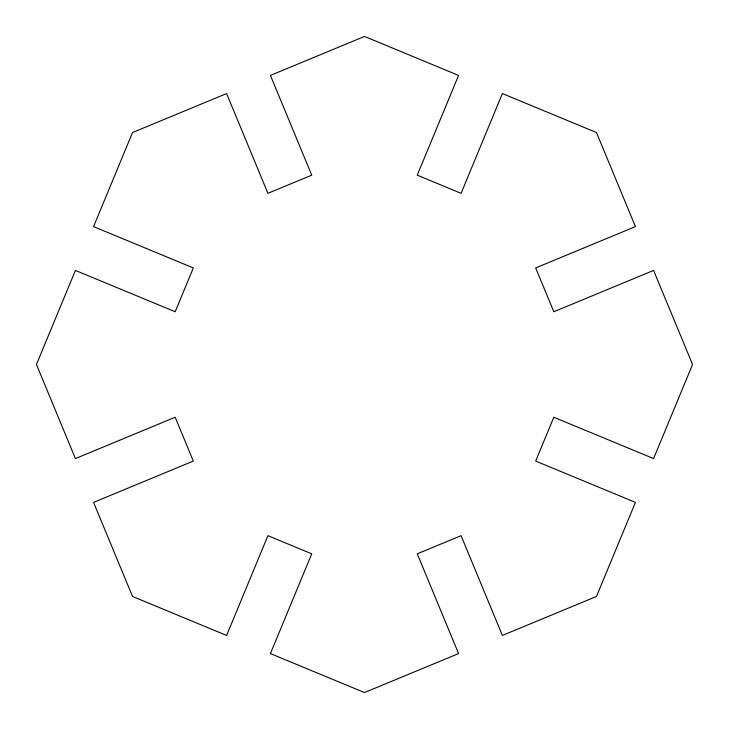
<?xml version="1.0" encoding="UTF-8"?>
<svg xmlns="http://www.w3.org/2000/svg" width="729" height="729" viewBox="0 0 729 729"><rect width="100%" height="100%" fill="white"/><g stroke="black" fill="none" stroke-linecap="round" stroke-linejoin="round"><path stroke-width="1.09" d="M75.415 270.423L36.45 364.5L75.415 458.577L175.179 417.252L193.331 461.074L93.567 502.39L132.532 596.468L226.61 635.433L267.926 535.669L311.748 553.821L270.423 653.585L364.5 692.55L458.577 653.585L417.252 553.821L461.074 535.669L502.39 635.433L596.468 596.468L635.433 502.39L535.669 461.074L553.821 417.252L653.585 458.577L692.55 364.5L653.585 270.423L553.821 311.748L535.669 267.926L635.433 226.61L596.468 132.532L502.39 93.567L461.074 193.331L417.252 175.179L458.577 75.415L364.5 36.45L270.423 75.415L311.748 175.179L267.926 193.331L226.61 93.567L132.532 132.532L93.567 226.61L193.331 267.926L175.179 311.748L75.415 270.423"/></g></svg>
